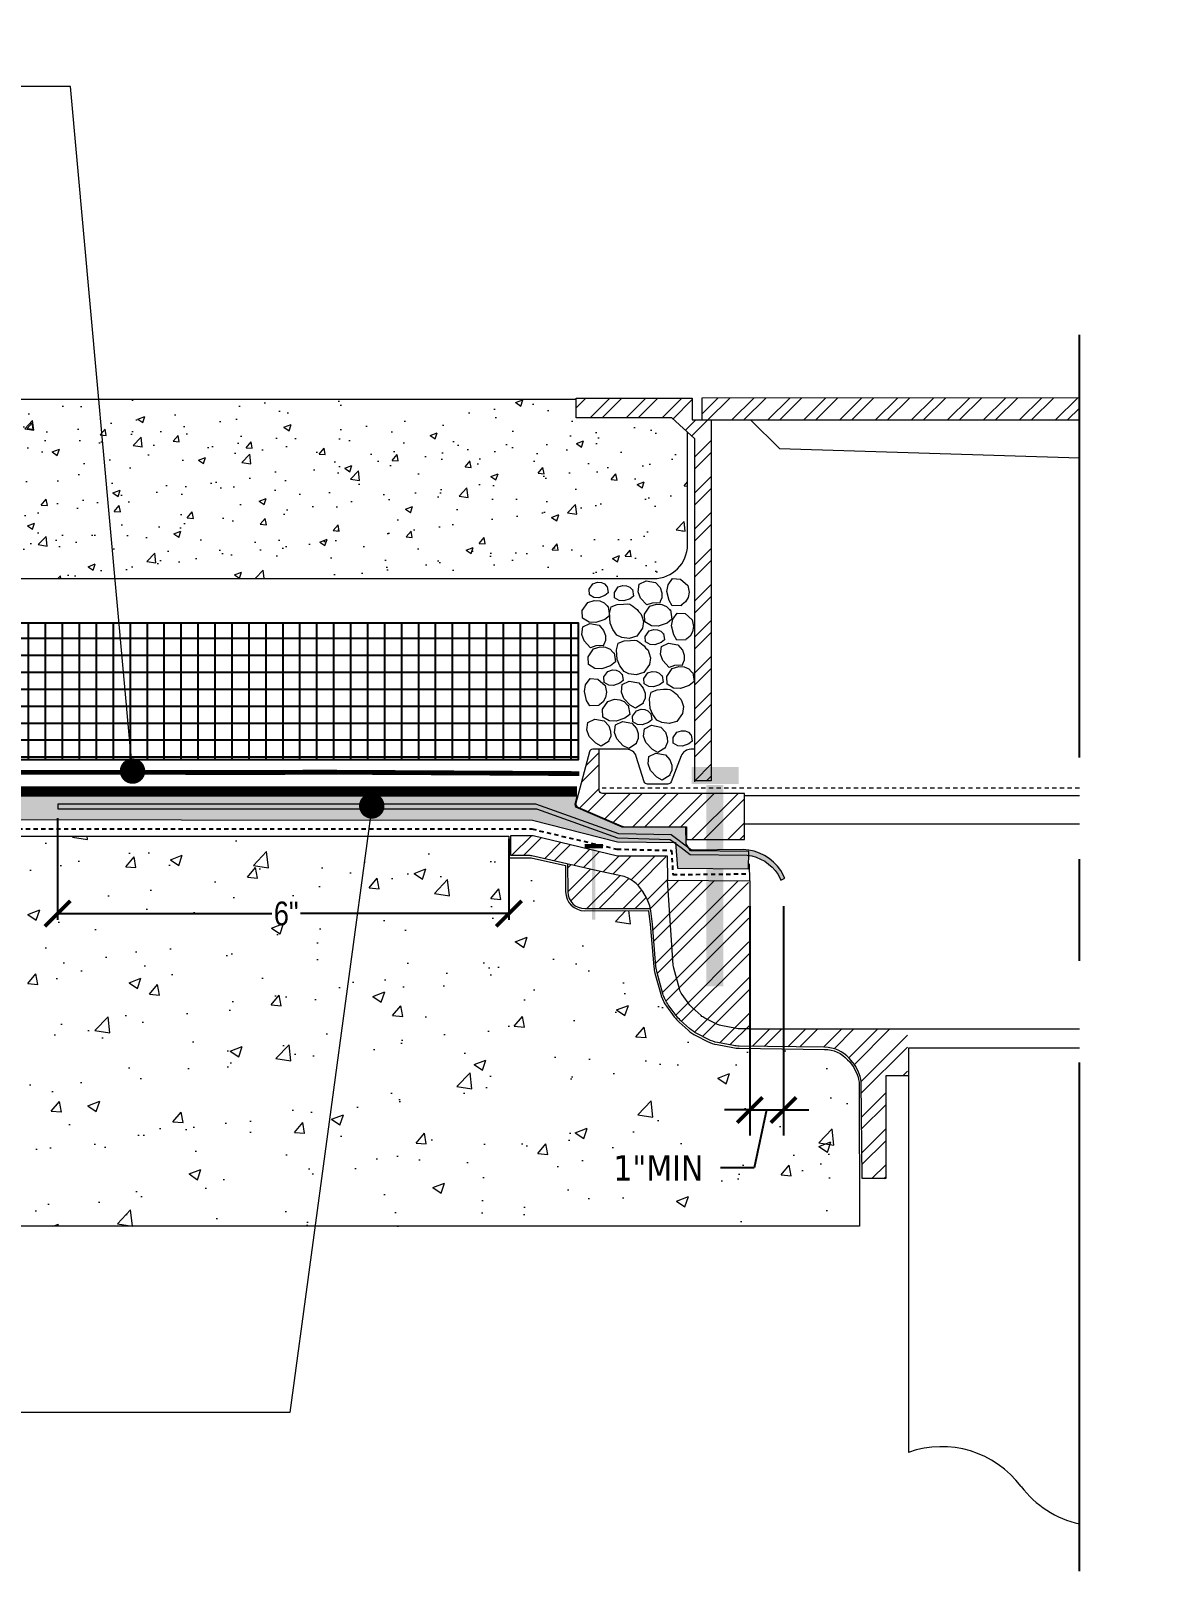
# Model space of a CAD drawing. Header units: feet. Extents: x -240 to 187, y -35 to 11.
# Drawn here: x 26.03 to 59.59, y -34.55 to 10.88 of the extents above; entities that cross this region are included whole.
import ezdxf
from ezdxf import colors
from ezdxf.entities.mleader import LeaderData, LeaderLine
from ezdxf.math import Vec2, Vec3

# ---------------------------------------------------------------- set-up
doc = ezdxf.new("R2010")
doc.units = ezdxf.units.FT
doc.header["$MEASUREMENT"] = 0
for name, pattern in [('CENTERX2', [23.999999999999993, 14.999999999999998, -2.9999999999999996, 2.9999999999999973, -3.0000000000000018]), ('Dashed - Dense', [0.8, 0.5000000000000001, -0.3]), ('DASHED2', [0.18749999999999997, 0.125, -0.06249999999999998])]:
    doc.linetypes.add(name, pattern=pattern)
for name, color, linetype, lineweight in [('00 Masonry Others', 190, 'Continuous', 0), ('Dimensions', 20, 'Continuous', 0), ('Others', 190, 'Continuous', 0), ('RAM HDR 327', 63, 'Continuous', 0), ('RT-250 HRA SYSTEM LIQUID', 241, 'Continuous', 0), ('RT-250 HRA SYSTEM MESH', 3, 'Continuous', 0), ('Text', 20, 'Continuous', 0)]:
    doc.layers.add(name, color=color, linetype=linetype, lineweight=lineweight)
for name, color, linetype in [('Insulation Border', 8, 'Continuous'), ('Insulation Foam', 9, 'Continuous'), ('Primer', 32, 'DASHED2')]:
    doc.layers.add(name, color=color, linetype=linetype)
doc.layers.add('Protection Course', color=99, linetype='Dashed - Dense', lineweight=0, true_color=0x216123)
doc.styles.add('Annotative', font='tahoma.ttf')
doc.styles.get("Standard").update_dxf_attribs({"font": 'ARIALN.TTF'})
doc.dimstyles.new('Annotative', dxfattribs={"dimscale": 0, "dimtxt": 0.09375, "dimasz": 0.09375, "dimexe": 0.09375, "dimexo": 0.09375, "dimgap": 0.0625, "dimtad": 0, "dimtih": 1, "dimtoh": 1, "dimlfac": -1, "dimzin": 3, "dimdsep": 46, "dimlunit": 4, "dimtxsty": 'Annotative', "dimblk": 'ARCHTICK', "dimcen": 0.09, "dimclrd": 256, "dimclre": 256, "dimclrt": 256, "dimadec": 0, "dimazin": 2, "dimtfac": 1, "dimtix": 1, "dimtofl": 0, "dimtmove": 1, "dimatfit": 1, "dimldrblk": 'CLOSEDBLANK', "dimfxl": 1, "dimtfill": 1, "dimtolj": 1, "dimtzin": 0, "dimarcsym": 0})
doc.dimstyles.get("Standard").update_dxf_attribs({"dimtxt": 0.18, "dimasz": 0.18, "dimexe": 0.18, "dimexo": 0.0625, "dimgap": 0.09, "dimtad": 0, "dimtih": 1, "dimtoh": 1, "dimdec": 4, "dimzin": 0, "dimdsep": 46, "dimtxsty": 'Standard', "dimcen": 0.09, "dimadec": 0, "dimazin": 0, "dimtfac": 1, "dimtdec": 4, "dimtofl": 0, "dimtmove": 0, "dimatfit": 3, "dimfxl": 1, "dimtolj": 1, "dimtzin": 0, "dimarcsym": 0})
pattern_1 = [(45, (-701.7235912564386, 216.65009524297602), (-0.5303300858899107, 0.5303300858899107), []), (45, (-701.3700378664386, 216.65009524297602), (-0.5303300858899107, 0.5303300858899107), [])]
pattern_2 = [(45, (-723.4830061286905, 147.75535662064567), (-0.5303300858899107, 0.5303300858899107), []), (45, (-723.1294527386905, 147.75535662064567), (-0.5303300858899107, 0.5303300858899107), [])]

# ---------------------------------------------------------------- blocks, each defined once
blk = doc.blocks.new('_Dot')
at = {"color": 0, "linetype": 'ByBlock', "lineweight": -2}
blk.add_line((-0.5, 0), (-1, 0), dxfattribs=at)
at = {"color": 0, "linetype": 'ByBlock', "const_width": 0.5}
blk.add_lwpolyline([(-0.25, 0, 1), (0.25, 0, 1)], format="xyb", close=True, dxfattribs=at)
blk = doc.blocks.new('_ArchTick')
at = {"color": 0, "linetype": 'ByBlock', "const_width": 0.15}
blk.add_lwpolyline([(-0.5, -0.5), (0.5, 0.5)], dxfattribs=at)
blk = doc.blocks.new('*D79')
at = {"layer": 'Defpoints', "color": 0, "transparency": 16777216}
for p in [(47.22300972549215, -14.186635102682416), (48.21686667582412, -14.186089827139298), (48.21686667582412, -20.948941644172905)]:
    blk.add_point(p, dxfattribs=at)
at = {"layer": 'Dimensions', "lineweight": -2, "transparency": 16777216}
for p, q in [((47.22300972549215, -14.936635102682416), (47.22300972549215, -21.698941644172905)), ((48.21686667582412, -14.936089827139298), (48.21686667582412, -21.698941644172905)), ((47.22300972549215, -20.948941644172905), (46.47300972549215, -20.948941644172905)), ((47.22300972549215, -20.948941644172905), (48.21686667582412, -20.948941644172905)), ((47.719938200658135, -20.948941644172905), (47.356115639760674, -22.65974681276974)), ((48.21686667582412, -20.948941644172905), (48.96686667582412, -20.948941644172905)), ((47.356115639760674, -22.65974681276974), (46.356115639760674, -22.65974681276974))]:
    blk.add_line(p, q, dxfattribs=at)
at = {"layer": 'Dimensions', "lineweight": -2, "transparency": 16777216, "xscale": 0.75, "yscale": 0.75, "zscale": 0.75}
blk.add_blockref('_ArchTick', (47.22300972549215, -20.948941644172905), dxfattribs=at)
at = {"layer": 'Dimensions', "lineweight": -2, "transparency": 16777216, "xscale": 0.75, "yscale": 0.75, "zscale": 0.75, "rotation": 180}
blk.add_blockref('_ArchTick', (48.21686667582412, -20.948941644172905), dxfattribs=at)
at = {"layer": 'Dimensions', "transparency": 16777216, "insert": (44.5283789036962, -22.65974681276974), "char_height": 0.75, "attachment_point": 5, "style": 'Annotative', "bg_fill": 3, "box_fill_scale": 1.25, "bg_fill_color": 9, "bg_fill_true_color": 13158600, "bg_fill_transparency": 0}
blk.add_mtext('\\A1;1"MIN', dxfattribs=at)
blk = doc.blocks.new('_ClosedBlank')
at = {"color": 0, "linetype": 'ByBlock', "lineweight": -2}
for p, q in [((-1, 0.1666666666666666), (0, 0)), ((-1, 0.1666666666666666), (-1, -0.1666666666666666)), ((0, 0), (-1, -0.1666666666666666))]:
    blk.add_line(p, q, dxfattribs=at)
blk = doc.blocks.new('*D78')
at = {"layer": 'Defpoints', "color": 0, "transparency": 16777216}
for p in [(26.816533082257365, -12.279712361982078), (40.12056818848805, -12.892479109131258), (40.12056818848805, -15.157789563797891)]:
    blk.add_point(p, dxfattribs=at)
at = {"layer": 'Dimensions', "color": 0, "lineweight": -2, "transparency": 16777216}
for p, q in [((26.816533082257365, -12.342212361982078), (26.816533082257365, -15.337789563797891)), ((40.12056818848805, -12.954979109131258), (40.12056818848805, -15.337789563797891)), ((26.816533082257365, -15.157789563797891), (33.132584088596296, -15.157789563797891)), ((40.12056818848805, -15.157789563797891), (33.97677235599057, -15.157789563797891))]:
    blk.add_line(p, q, dxfattribs=at)
at = {"layer": 'Dimensions', "color": 0, "lineweight": -2, "transparency": 16777216, "xscale": 0.75, "yscale": 0.75, "zscale": 0.75, "rotation": 180}
blk.add_blockref('_ArchTick', (26.816533082257365, -15.157789563797891), dxfattribs=at)
at = {"layer": 'Dimensions', "color": 0, "lineweight": -2, "transparency": 16777216, "xscale": 0.75, "yscale": 0.75, "zscale": 0.75}
blk.add_blockref('_ArchTick', (40.12056818848805, -15.157789563797891), dxfattribs=at)
at = {"layer": 'Dimensions', "color": 0, "transparency": 16777216, "insert": (33.55467822229343, -15.157789563797891), "char_height": 0.7, "attachment_point": 5}
blk.add_mtext('\\A1;6"', dxfattribs=at)

msp = doc.modelspace()

# ---------------------------------------------------------------- hatches: boundary and pattern name
at = {"layer": '00 Masonry Others'}
h = msp.add_hatch(dxfattribs=at)
h.set_pattern_fill('CONCRETE_C', color=256, scale=0.3, pattern_type=2)
h.set_pattern_definition([(49.99999999999999, (-701.7235912564386, 144.95139934575354), (2.1517805478022605, -0.1882564049477853), [0.22499999999999998, -2.475]), (355, (-701.7235912564386, 144.95139934575354), (-0.416254000839, 2.2565764011000353), [0.18, -1.9799999999999998]), (100.4514, (-701.5442762164386, 144.93571132575357), (1.7355281451420648, 2.0683186261828608), [0.19122057, -2.1034263359999996]), (46.184200000000004, (-701.7235912564386, 145.55139934575357), (3.201723145876933, -0.4965570429870542), [0.33749999999999997, -3.7125]), (96.63560000000001, (-701.4567810214386, 145.51001942475355), (2.80398811664611, 2.922353612701325), [0.28683086399999996, -3.1551389999999997]), (351.1842, (-701.7235912564386, 145.55139934575357), (2.8039858354008813, 2.9223558027759737), [0.27, -2.97]), (21, (-701.4235912564386, 145.40139934575356), (1.7907211563553849, -1.2078566719960164), [0.22499999999999998, -2.475]), (326.00000000000006, (-701.4235912564386, 145.40139934575356), (0.7299459957647452, 2.175450135140559), [0.18, -1.9799999999999998]), (71.4514, (-701.2743645574386, 145.30074452775355), (2.5206678857444698, 0.9675914901298571), [0.19122057, -2.1034263359999996]), (37.5, (-701.7235912564386, 144.95139934575354), (0.036479565951872, 0.9986815614939344), [0, -1.9559999999999997, 0, -2.01, 0, -1.9874999999999998]), (7.5, (-701.7235912564386, 144.95139934575354), (0.7892086123264458, 1.1832351356470807), [0, -1.146, 0, -1.911, 0, -0.7575]), (327.5, (-702.3925912564385, 144.95139934575354), (1.601467308517227, -0.06766461520313927), [0, -0.75, 0, -2.34, 0, -3.105]), (317.5, (-702.6925912564386, 144.95139934575354), (1.7495585080271587, 0.30031494699695316), [0, -0.975, 0, -1.5539999999999998, 0, -2.2049999999999996])])
h.paths.add_polyline_path([(19.897106077862645, -5.279730324406486), (19.535558295721557, 1.4210854715202004e-14), (-0.019306636122792042, 1.4210854715202004e-14), (-0.019306636122792042, -5.279730324406486)])
h.paths.add_polyline_path([(24.34098673010749, 1.4210854715202004e-14), (19.535558295721557, 1.4210854715202004e-14), (19.897106077862645, -5.279730324406486), (24.767958169534495, -5.279730324406486)])
h.paths.add_polyline_path([(28.031984391545166, 1.4210854715202004e-14), (24.34098673010749, 1.4210854715202004e-14), (24.767958169534495, -5.279730324406486), (28.510096938367838, -5.279730324406486)])
h.paths.add_polyline_path([(28.510096938367838, -5.279730324406486), (35.43812883364944, -5.279730324406486), (34.93422144409544, 1.4210854715202004e-14), (28.031984391545166, 1.4210854715202004e-14)])
edge = h.paths.add_edge_path()
edge.add_arc((44.38705937863119, -4.279730324406486), 1, 270, 360)
edge.add_line((45.38705937863119, -4.279730324406486), (45.38705937863119, -0.9569593028740258))
edge.add_line((45.38705937863119, -0.9569593028740258), (44.92916190814117, -0.5343724802919354))
edge.add_line((44.92916190814117, -0.5343724802919354), (42.102604148776436, -0.5343724802919354))
edge.add_line((42.102604148776436, -0.5343724802919354), (42.102604148776436, 1.4210854715202004e-14))
edge.add_line((42.102604148776436, 1.4210854715202004e-14), (34.93422144409544, 1.4210854715202004e-14))
edge.add_line((34.93422144409544, 1.4210854715202004e-14), (35.43812883364944, -5.279730324406486))
edge.add_line((35.43812883364944, -5.279730324406486), (44.38705937863119, -5.279730324406486))
h = msp.add_hatch(dxfattribs=at)
h.set_pattern_fill('ANSI32', color=256, scale=2)
h.set_pattern_definition(pattern_2)
h.paths.add_polyline_path([(45.5279356047356, 0.04397891983536795), (42.102604148776436, 0.04397891983536795), (42.102604148776436, -0.5343724802919354), (44.92916190814117, -0.5343724802919354), (45.601252168480414, -1.1546346697755183), (45.601252168480414, -11.244017808382054), (46.08353875790249, -11.244017808382054), (46.08353875790249, -0.6016541360895502), (45.805737181319046, -0.6016541360895502), (45.5279356047356, -0.6016541360895502)])
h = msp.add_hatch(dxfattribs=at)
h.set_pattern_fill('ANSI32', color=256, scale=2)
h.set_pattern_definition(pattern_2)
h.paths.add_polyline_path([(56.94286089754337, 0.05610501755360531), (45.81268462980438, 0.04397891983536795), (45.805737181319046, -0.6016541360895502), (56.94286089754337, -0.6016541360895502)])
h = msp.add_hatch(dxfattribs=at)
h.set_pattern_fill('ANSI32', color=256, scale=2)
h.set_pattern_definition(pattern_1)
h.paths.add_polyline_path([(47.069992137415056, -11.613463370467784), (42.88257572979853, -11.613463370467784, -0.414213562373095), (42.78257572979851, -11.513463370467761), (42.78257572979851, -10.311460167100435), (42.593001260687856, -10.311460167100435, 0.34112685188584724), (42.49625522633369, -10.38615789770158), (42.099242614159834, -11.904179669225769, 0.3703336992242552), (42.15631984301331, -12.021277286383324), (43.43065064844836, -12.571971652695183, 0.10233148209898187), (43.54965706495045, -12.596585609418966), (45.355021628140776, -12.596585609418966), (45.355021628140776, -12.977446227296227), (47.069992137415056, -12.977446227296227)])
at = {"layer": '00 Masonry Others', "linetype": 'Continuous'}
for points in [[(45.5094476292295, -10.836341747823482), (45.5094476292295, -11.335579185533717), (46.89873706063804, -11.335579185533717), (46.89873706063804, -10.836341747823482)], [(46.445906066983525, -11.36961999636246), (45.946668629273745, -11.36961999636246), (45.946668629273745, -17.298161803933894), (46.445906066983525, -17.298161803933894)], [(42.350787693275265, -13.103433576590746), (42.350787693275265, -13.228454759209043), (42.899094268899034, -13.228454759209043), (42.899094268899034, -13.103433576590746)], [(42.673186352539005, -13.241889541044273), (42.57273517655699, -13.241889541044273), (42.57273517655699, -15.339292895228922), (42.673186352539005, -15.339292895228922)]]:
    msp.add_hatch(color=256, dxfattribs=at).paths.add_polyline_path(points)
at = {"layer": '00 Masonry Others'}
h = msp.add_hatch(dxfattribs=at)
h.set_pattern_fill('CONCRETE_C', color=256, scale=0.5, pattern_type=2)
h.set_pattern_definition([(49.99999999999999, (-701.7235912564386, 216.65009524297602), (3.5863009130037673, -0.31376067491297555), [0.375, -4.125]), (355, (-701.7235912564386, 216.65009524297602), (-0.693756668065, 3.760960668500059), [0.3, -3.3]), (100.4514, (-701.4247328564386, 216.62394854297605), (2.892546908570108, 3.447197710304768), [0.31870095000000004, -3.50571056]), (46.184200000000004, (-701.7235912564386, 217.65009524297602), (5.336205243128222, -0.8275950716450904), [0.5625, -6.1875]), (96.63560000000001, (-701.2789075314386, 217.58112870797603), (4.673313527743517, 4.870589354502209), [0.47805144, -5.258565]), (351.1842, (-701.7235912564386, 217.65009524297602), (4.673309725668136, 4.870593004626623), [0.45, -4.95]), (21, (-701.2235912564386, 217.40009524297602), (2.9845352605923083, -2.013094453326694), [0.375, -4.125]), (326.00000000000006, (-701.2235912564386, 217.40009524297602), (1.2165766596079086, 3.625750225234265), [0.3, -3.3]), (71.4514, (-700.9748800914385, 217.23233721297603), (4.20111314290745, 1.612652483549762), [0.31870095000000004, -3.50571056]), (37.5, (-701.7235912564386, 216.65009524297602), (0.060799276586453344, 1.6644692691565575), [0, -3.26, 0, -3.35, 0, -3.3125]), (7.5, (-701.7235912564386, 216.65009524297602), (1.315347687210743, 1.9720585594118012), [0, -1.91, 0, -3.185, 0, -1.2625]), (327.5, (-702.8385912564386, 216.65009524297602), (2.669112180862045, -0.11277435867189878), [0, -1.25, 0, -3.9, 0, -5.175]), (317.5, (-703.3385912564386, 216.65009524297602), (2.915930846711931, 0.5005249116615886), [0, -1.625, 0, -2.59, 0, -3.675])])
h.paths.add_polyline_path([(19.490845384486988, -12.878242781912334), (18.816037960184644, -12.0972280632095), (0.008062859406660294, -12.0972280632095), (-0.04796925852974354, -24.37853687536561), (50.45822958891438, -24.37853687536561), (50.445471482796165, -20.128514785540137, 0.08171892325957406), (50.36006861115595, -19.83666699563331, 0.10772833877781496), (50.14041022568383, -19.50367108558042, 0.2210291686626953), (49.428856156362464, -19.161835285168237), (46.912456565782264, -19.129655095722498, -0.04367430449763868), (46.727946841157916, -19.111127346985942), (46.26013824781174, -19.02243185294881, -0.07074733412131476), (45.976702435833246, -18.92578073029359), (45.63612028914733, -18.752822726860984, -0.06600884274685138), (45.405640752097995, -18.59456093876558), (45.141781874688355, -18.356739007547276, -0.05052024651392303), (44.99782408665916, -18.197901476523572), (44.767646146225495, -17.885723095183597, -0.09214750327573296), (44.59802864177561, -17.535987338139137), (44.42821289940699, -16.917080163135708, -0.04568610063482099), (44.39416273252934, -16.726147828950012), (44.28711363838238, -15.471989299392774), (44.24129921281475, -15.085966952669049, 0.0052722859515024504), (44.23876496980802, -15.06638089410528), (42.35845960939079, -15.073807553287182, -0.41300989353520073), (41.79342311429127, -14.515517115041535), (41.78719592450307, -13.743027340432192), (40.78116874935521, -13.515535820150571, 0.05565445603326369), (40.75106341044811, -13.512174415953965), (40.117809955139705, -13.512174415953993), (40.120196333258605, -12.878242781912363)])
h = msp.add_hatch(dxfattribs=at)
h.set_pattern_fill('ANSI32', color=256, scale=2)
h.set_pattern_definition([(45, (-736.6244529438175, 217.35782220926149), (-0.5303300858899107, 0.5303300858899107), []), (45, (-736.2708995538175, 217.35782220926149), (-0.5303300858899107, 0.5303300858899107), [])])
h.paths.add_polyline_path([(44.7504239878881, -13.457757451344136), (43.323465159607395, -13.457757451344136), (40.83835681265032, -12.856088373375584, 0.06034719702284406), (40.790583044802474, -12.850473646739843), (40.180197709287995, -12.852645091466897), (40.1811645345922, -13.448669525618229), (40.751063410448296, -13.448669525618229, -0.05565445603325234), (40.79517537750871, -13.45359483642956), (42.733484681707296, -13.891902012697741), (43.416856013473875, -14.039371014231975, -0.20979271770669558), (44.068173668118106, -14.510401092105624), (44.17358913531939, -14.689869918648341, -0.10360679283291388), (44.30436151670324, -15.07848250714217), (44.350194170278655, -15.464658439079344), (44.457437419767416, -16.720745509865807, 0.045686100650675354), (44.48945435470853, -16.9002767334528), (44.65927009707718, -17.519183908456156, 0.09214750327568087), (44.81875925974225, -17.848035952506294), (45.04893720017526, -18.16021433384553, 0.05052024651393346), (45.1842988607915, -18.309567225841775), (45.44815773820176, -18.547389157060607, 0.06600884274684961), (45.66487468905325, -18.696200685369988), (46.005456835739096, -18.86915868880253, 0.07074733412131438), (46.27196789229754, -18.96003849907281), (46.739776485643574, -19.048733993109906, 0.04367430449764144), (46.91326861182097, -19.06615539747291), (49.42966820240122, -19.098335586918623, -0.2068010650853719), (50.1537946467688, -19.4222668707355), (50.216586455954484, -19.490718098658462, -0.07377032236178117), (50.38109400671294, -19.733761718052946), (50.41731326160402, -19.80917297643576, -0.0817189232594497), (50.50850740747694, -20.12081132552545), (50.535100977067486, -22.97121721645361), (51.2293184579637, -22.97121721645361), (51.2293184579637, -19.939226762887287), (51.87574187638688, -19.939226762887287), (51.87574187638688, -18.5590027687649), (47.220619573564136, -18.5590027687649), (47.22037188758463, -18.52867259579422), (46.921156008146, -18.55517219813241, -0.04367430449759824), (46.83561466646154, -18.546582469387502), (46.367806073115275, -18.457886975350405, -0.0707473341213453), (46.23640118544597, -18.41307813546895), (45.89581903876012, -18.240120132036324, -0.06600884274681912), (45.788965435947716, -18.166747708340793), (45.52510655853803, -17.928925777122473, -0.05052024651393316), (45.458365673421895, -17.855286430788382), (45.228187732988204, -17.54310804944835, -0.09214750327575616), (45.14955063712023, -17.380965561004402), (44.9797348947518, -16.76205838600127, -0.045686100650381437), (44.96394875141584, -16.673539430828683)])
h.paths.add_polyline_path([(47.18497336855819, -14.193977482473159), (44.79761724365085, -14.168509773126047), (44.96394875141584, -16.673539430828683, 0.0456861006503742), (44.9797348947518, -16.76205838600127), (45.14955063712023, -17.380965561004402, 0.09214750327575591), (45.228187732988204, -17.54310804944835), (45.458365673421895, -17.855286430788382, 0.05052024651393203), (45.52510655853803, -17.928925777122473), (45.788965435947716, -18.166747708340793, 0.0660088427468185), (45.89581903876012, -18.240120132036324), (46.23640118544597, -18.41307813546895, 0.07074733412134616), (46.367806073115275, -18.457886975350405), (46.83561466646154, -18.546582469387502, 0.04367430449759872), (46.921156008146, -18.55517219813241), (47.22037188758463, -18.52867259579422)], flags=17)
h = msp.add_hatch(dxfattribs=at)
h.set_pattern_fill('ANSI32', color=256, scale=2)
h.set_pattern_definition(pattern_1)
h.paths.add_polyline_path([(42.733484681707296, -13.891902012697741), (41.849618680792446, -13.692034628157367), (41.85625284986202, -14.515010632366117, 0.41300989353521944), (42.358211444085484, -15.01097626641048), (44.29252912190688, -15.003336274287435, 0.08441549628561038), (44.17358913531939, -14.689869918648341), (44.06817366811814, -14.510401092105626, 0.20979271770669586), (43.4168560134739, -14.039371014231978)])
at = {"layer": 'Insulation Foam'}
h = msp.add_hatch(dxfattribs=at)
h.set_pattern_fill('NET', color=256, scale=4)
h.set_pattern_definition([(0, (-739.5390807652022, -30.03756702322515), (0, 0.5), []), (90, (-739.5390807652022, -30.03756702322515), (-0.5, 3.061616997868383e-17), [])])
h.paths.add_polyline_path([(-0.02257053809557874, -6.579316353625572), (-0.02257053809557874, -10.622716678531575), (42.15963583440487, -10.622716678531575), (42.15963583440487, -6.579316353625572)])
at = {"layer": 'RAM HDR 327'}
h = msp.add_hatch(color=256, dxfattribs=at)
h.dxf.hatch_style = 1
edge = h.paths.add_edge_path()
edge.add_line((40.93903232295793, -12.066068210393937), (43.32669807626257, -12.920198127873377))
edge.add_line((43.32669807626257, -12.920198127873377), (44.87694355277995, -12.970906565931259))
edge.add_line((44.87694355277995, -12.970906565931259), (45.19964030797178, -13.212787269188524))
edge.add_line((45.19964030797178, -13.212787269188524), (45.46501015813169, -13.414040430022382))
edge.add_line((45.46501015813169, -13.414040430022382), (47.14235333856209, -13.432560837917649))
edge.add_arc((46.99131049415769, -14.695224075203996), 1.271665204226415, 32.95988214394157, 83.17855362492747, ccw=False)
edge.add_line((48.058303361381945, -14.003372492179992), (48.139553816414036, -14.174279680797085))
edge.add_line((48.139553816414036, -14.174279680797085), (48.25293817495981, -14.115957810056884))
edge.add_line((48.25293817495981, -14.115957810056884), (48.14229430617229, -13.890475081765075))
edge.add_arc((46.986827696268506, -14.653670231909771), 1.3847634902057921, 33.44508834567236, 88.31225559326111)
edge.add_line((47.027612355862175, -13.269507475818997), (45.500424041680844, -13.288454178162269))
edge.add_line((45.500424041680844, -13.288454178162269), (44.90099775214526, -12.835168654205049))
edge.add_line((44.90099775214526, -12.835168654205049), (43.36435718365442, -12.803241181116377))
edge.add_line((43.36435718365442, -12.803241181116377), (40.91879371965729, -11.931839525570908))
edge.add_line((40.91879371965729, -11.931839525570908), (26.818494426814823, -11.931839525570908))
edge.add_line((26.818494426814823, -11.931839525570908), (26.82144923285682, -12.066068210393937))
edge.add_line((26.82144923285682, -12.066068210393937), (40.93903232295793, -12.066068210393937))
at = {"layer": 'RT-250 HRA SYSTEM LIQUID'}
h = msp.add_hatch(color=256, dxfattribs=at)
h.dxf.hatch_style = 1
h.paths.add_polyline_path([(42.09490513720061, -12.018343865459414), (42.07064390282426, -11.926952379260442), (42.13559024110941, -11.69021124117397), (19.485101875264036, -11.692564947928972), (20.112886513087915, -12.385047016691132), (40.8146850744572, -12.401554681527713), (43.32563565975647, -13.042933164382688), (45.03017670275335, -13.064990079451476), (45.08974830317334, -13.81589654185153), (47.188301490395816, -13.833142961363237), (47.19422650552747, -13.325598676264221), (45.47335148977959, -13.311019174344423), (45.34573075004732, -13.100020795312943), (45.34137211822576, -12.60663311142524), (43.459581863919766, -12.604029628939756)])

# ---------------------------------------------------------------- linework, layer by layer
at = {"linetype": 'CENTERX2'}
msp.add_line((56.94286089754337, -34.549794647010444), (56.94286089754337, 1.9110491684735536), dxfattribs=at)
at = {"layer": '00 Masonry Others'}
for points in [[(42.102604148776436, 1.4210854715202004e-14), (-0.019306636122792042, 1.4210854715202004e-14), (-0.019306636122792042, -5.279730324406486), (44.38705937863119, -5.279730324406486, 0.41421356237309503), (45.38705937863119, -4.279730324406486), (45.38705937863119, -0.95695930287404)], [(45.601252168480414, -10.311460167100435), (45.4839706700792, -10.311460167100435, 0.30924835752500907), (45.20439383993585, -10.502663126483455), (44.90343540397578, -11.276038992715044, -0.30924835752500346), (44.81024312726129, -11.339773312509337), (44.20882346339624, -11.339773312509337, -0.3274068403445915), (44.11344379281752, -11.26981858568648), (43.877662795469746, -10.521324347569006, 0.3274068403445871), (43.591523783733464, -10.311460167100435), (42.593001260687856, -10.311460167100435, 0.34112685188583325), (42.49625522633369, -10.386157897701608), (42.099242614159834, -11.90417966922574, 0.37033369922425835), (42.15631984301331, -12.021277286383324), (43.43065064844836, -12.571971652695154, 0.10233148209898565), (43.54965706495045, -12.596585609418966), (45.355021628140776, -12.596585609418966), (45.355021628140776, -12.977446227296227), (47.069992137415056, -12.977446227296227), (47.069992137415056, -11.613463370467784), (42.88257572979853, -11.613463370467784, -0.41421356237309503), (42.78257572979851, -11.51346337046779), (42.78257572979851, -10.311460167100435)], [(19.490845384486988, -12.878242781912334), (40.120196333258605, -12.878242781912363), (40.117809955139705, -13.512174415953993), (40.75106341044818, -13.512174415953965, -0.05565445603328038), (40.78116874935529, -13.515535820150589), (41.78719592450307, -13.743027340432192), (41.79342311429127, -14.51551711504139, 0.41300989353517553), (42.35845960939059, -15.073807553287182), (44.23876496980802, -15.06638089410528, -0.0052722859524933436), (44.24129921281519, -15.085966952672734), (44.28711363838238, -15.471989299392774), (44.39416273252368, -16.726147828883782, 0.04568610065065298), (44.428212899407185, -16.91708016313642), (44.59802864177573, -17.53598733813955, 0.09214750327568023), (44.767646146225616, -17.885723095183764), (44.997824086658966, -18.197901476523313, 0.05052024651393389), (45.14178187468815, -18.35673900754709), (45.405640752098066, -18.59456093876564, 0.06600884274683755), (45.63612028914736, -18.752822726860998), (45.976702435833204, -18.925780730293567, 0.07074733412134736), (46.260138247811824, -19.022431852948827), (46.72794684115797, -19.111127346985953, 0.04367430449764598), (46.91245656578235, -19.129655095722498), (49.428856156362485, -19.161835285168237, -0.2068010650853557), (50.10699703029127, -19.46519534832997), (50.169788839477064, -19.53364657625299, -0.07377032236164512), (50.32384935626487, -19.76125573725058), (50.36006861115595, -19.83666699563331, -0.08171892325957338), (50.445471482796165, -20.128514785540133), (50.45822958891438, -24.37853687536561), (-0.047969258529747094, -24.37853687536561)], [(51.90277644865341, -19.939226762887287), (51.2293184579637, -19.939226762887287), (51.2293184579637, -22.97121721645361), (50.535100977067486, -22.97121721645361), (50.50850740747694, -20.12081132552545, 0.08171892325958807), (50.417313261603795, -19.809172976435278), (50.381094006712715, -19.73376171805255, 0.07377032236165088), (50.2165864559546, -19.49071809865852), (50.1537946467688, -19.4222668707355, 0.2068010650853613), (49.42966820240122, -19.098335586918623), (46.91326861182108, -19.06615539747291, -0.04367430449763241), (46.73977648564369, -19.048733993109934), (46.27196789229754, -18.96003849907281, -0.07074733412134045), (46.00545683573898, -18.8691586888025), (45.664874689053136, -18.69620068536993, -0.06600884274683878), (45.448157738201644, -18.54738915706055), (45.18429886079173, -18.309567225842002, -0.0505202465139418), (45.04893720017549, -18.160214333845786), (44.81875925974214, -17.84803595250621, -0.09214750327566086), (44.65927009707718, -17.519183908456128), (44.48945435470853, -16.90027673345297, -0.04568610065065543), (44.457437419767416, -16.720745509866063), (44.350194170278655, -15.464658439079344), (44.30436151670324, -15.078482507142283, 0.10360679283300249), (44.173589135319276, -14.689869918648142), (44.06817366811799, -14.510401092105369, 0.20979271770662272), (43.416856013473875, -14.039371014231975), (42.733484681707296, -13.891902012697741), (40.7951753775086, -13.45359483642953, 0.05565445603325079), (40.75106341044818, -13.448669525618229), (40.1811645345922, -13.448669525618229), (40.180197709287995, -12.852645091466897), (40.79058304480259, -12.850473646739843, -0.060347197022845425), (40.83835681265043, -12.856088373375613), (43.323465159607395, -13.457757451344136), (44.78469335438126, -13.457757451344136), (44.79761724365085, -14.168509773126047), (47.220619573564136, -14.194357747142917), (47.2097477216746, -13.694244411246459)], [(41.849618680792446, -13.692034628157373), (41.85625284986202, -14.515010632366042, 0.4130098935352385), (42.35821144408544, -15.01097626641048), (44.29252912190691, -15.003336274287435)], [(47.22069577274351, -18.5590027687649), (46.921156008146, -18.55517219813241, -0.043674304497634514), (46.835614666461424, -18.546582469387502), (46.367806073115275, -18.457886975350405, -0.07074733412132618), (46.236401185446084, -18.41307813546898), (45.89581903876024, -18.24012013203638, -0.06600884274684499), (45.788965435947716, -18.16674770834082), (45.5251065585378, -17.928925777122302, -0.0505202465139292), (45.45836567342178, -17.855286430788183), (45.22818773298832, -17.54310804944849, -0.09214750327570508), (45.14955063712034, -17.380965561004686), (44.979734894751914, -16.762058386001783, -0.04568610065064719), (44.96394875141584, -16.673539430828683), (44.79761724365085, -14.168509773126047)]]:
    msp.add_lwpolyline(points, format="xyb", dxfattribs=at)
for points in [[(45.601252168480414, -11.271695939781225), (45.601252168480414, -1.1546346697755183), (44.92916190814117, -0.5343724802919354), (42.102604148776436, -0.5343724802919354), (42.102604148776436, 0.04397891983536795), (45.5279356047356, 0.04397891983536795), (45.5279356047356, -0.6016541360895502), (46.08353875790249, -0.6016541360895502), (46.08353875790249, -11.244017808382054), (45.601252168480414, -11.244017808382054)], [(45.81268462980438, 0.04397891983536795), (45.805737181319046, -0.6016541360895502), (56.94286089754337, -0.6016541360895502)], [(56.94286089754337, 0.05610501755360531), (45.81268462980438, 0.04397891983536795)], [(47.241502791355515, -0.5995821216761072), (48.097130030823564, -1.4436369479635545), (56.94286089754337, -1.7202839113669341)], [(56.94286089754337, -11.682569870947177), (47.05187896130951, -11.682569870947177)], [(47.069992137415056, -12.510307712433118), (56.94286089754337, -12.510307712433118)], [(47.220619573564136, -14.194357747142917), (47.220619573564136, -18.5590027687649), (56.94286089754337, -18.5590027687649)], [(56.94286089754337, -19.12753999873074), (51.90277644865341, -19.12753999873074), (51.90277644865341, -31.04533288787796)]]:
    msp.add_lwpolyline(points, dxfattribs=at)
at = {"layer": '00 Masonry Others', "linetype": 'DASHED2'}
msp.add_lwpolyline([(56.94286089754337, -11.45961913726022), (42.80688448030264, -11.45961913726022)], dxfattribs=at)
at = {"layer": 'Insulation Border'}
msp.add_lwpolyline([(-0.02257053809557874, -6.579316353625572), (42.15963583440487, -6.579316353625572), (42.15963583440487, -10.622716678531575), (-0.02257053809557874, -10.622716678531575)], close=True, dxfattribs=at)
at = {"layer": 'Others', "linetype": 'Continuous'}
for points in [[(43.022946227655325, -5.507824810913334), (43.052304230754544, -5.69935119317249), (42.95275042655874, -5.777697240551518), (42.76979626324385, -5.841379253843158), (42.629762082925936, -5.833566285121535), (42.494550015365576, -5.753562850427144), (42.48829543589363, -5.592245726408905), (42.600339570873075, -5.429583756351448), (42.7360380782161, -5.3869416560698795), (42.84758435321464, -5.395548727039355), (42.94104685644106, -5.434927330511059), (43.0012107617888, -5.498666996152494), (43.018367334789104, -5.518692509398122)], [(44.58501274123387, -5.990821158250881), (44.349194503866556, -6.004243216832023), (44.19177899081444, -6.054525118987883), (44.003133057563446, -5.852041289921445), (43.93267555060265, -5.66447836661915), (43.95936816386143, -5.441631618090483), (44.16664951149892, -5.340523358295044), (44.4438386660014, -5.393288321800256), (44.57775669996943, -5.546117118229617), (44.63076474021875, -5.696896220706819), (44.63312845063069, -5.841761930713787), (44.584463041138065, -5.957131458249293), (44.56816794462782, -5.991096007427572)], [(45.21576367732814, -6.068186435554296), (44.93922160639761, -6.080244468689912), (44.84336127947097, -5.926738808664496), (44.78123102348809, -5.6570597022119244), (44.81399449422395, -5.459396692343674), (44.94853434966376, -5.279752053596454), (45.1785993923462, -5.295830405899935), (45.39226976004625, -5.480120781976424), (45.43183178127276, -5.679433419098061), (45.40234853949494, -5.836515972327774), (45.33196271775546, -5.963155212537046), (45.23213247308149, -6.038735449459082), (45.20103823095735, -6.060002063620473)], [(43.76500832933709, -5.601587233157588), (43.79436633243631, -5.793113615416743), (43.694812528240504, -5.871459662795772), (43.511858364925615, -5.935141676087412), (43.3718241846077, -5.927328707365788), (43.23661211704734, -5.847325272671398), (43.2303575375754, -5.686008148653158), (43.34240167255484, -5.523346178595702), (43.478100179897865, -5.480704078314133), (43.58964645489641, -5.489311149283608), (43.68310895812283, -5.528689752755312), (43.743272863470565, -5.592429418396748), (43.76042943647087, -5.612454931642375)], [(43.048643865546524, -6.099179478588255), (43.0905838699739, -6.37278859610133), (42.94836414969416, -6.484711520928485), (42.68700105924438, -6.5756858256308846), (42.48695223021866, -6.564524441742876), (42.293792133703846, -6.45023382075091), (42.28485702017258, -6.219780786439102), (42.44492007014321, -5.9874065434998585), (42.63877508063331, -5.926489257383352), (42.79812690205972, -5.938785073054007), (42.93164476381173, -5.995040220870706), (43.017593200022816, -6.086096886072724), (43.04210259002332, -6.1147047621379755)], [(43.940335993554754, -6.251137391201112), (44.01560746882251, -6.320676424827113), (44.04365854358389, -6.3876160661476575), (44.08998363520027, -6.54187407829572), (44.06296120188415, -6.744507006823412), (43.88814431851108, -6.976510368107128), (43.6668374334929, -7.04414880724228), (43.450674336839256, -7.01397717670217), (43.30796870513757, -6.94216856978268), (43.18399263910442, -6.77906795384682), (43.110221142832074, -6.594928970380025), (43.088703895411754, -6.308841369543032), (43.13610499468405, -6.115985532003819), (43.31356043851679, -6.045692730727822), (43.50200228046663, -6.029138539948391), (43.61654689738782, -6.027269565546973), (43.687404983152646, -6.0328531390052405), (43.77256345634578, -6.088751383124659), (43.87495151621215, -6.167957568068445), (43.90560197016066, -6.1876766595514)], [(44.88349362795225, -6.203023255012155), (44.92543363237962, -6.476632372525202), (44.78321391209988, -6.588555297352414), (44.521850821650105, -6.679529602054785), (44.32180199262439, -6.668368218166776), (44.12864189610957, -6.55407759717481), (44.119706782578305, -6.323624562863003), (44.279769832548936, -6.091250319923731), (44.47362484303903, -6.030333033807253), (44.632976664465446, -6.042628849477907), (44.76649452621746, -6.098883997294607), (44.85244296242854, -6.189940662496625), (44.87695235242904, -6.218548538561876)], [(45.352238298487464, -7.082526463846122), (45.07569622755693, -7.094584496981739), (44.97983590063029, -6.941078836956322), (44.91770564464741, -6.671399730503751), (44.95046911538327, -6.4737367206355), (45.08500897082308, -6.29409208188828), (45.31507401350552, -6.310170434191761), (45.52874438120557, -6.494460810268251), (45.568306402432086, -6.693773447389887), (45.53882316065426, -6.850856000619601), (45.46843733891478, -6.977495240828873), (45.368607094240815, -7.053075477750909), (45.337512852116674, -7.0743420919123)], [(42.92176559760151, -7.252355220483267), (42.685947360234195, -7.265777279064409), (42.52853184718208, -7.316059181220268), (42.339885913931084, -7.1135753521538305), (42.26942840697029, -6.926012428851536), (42.296121020229066, -6.7031656803228685), (42.503402367866556, -6.60205742052743), (42.780591522369036, -6.6548223840326415), (42.914509556337066, -6.807651180462003), (42.96751759658639, -6.958430282939204), (42.96988130699833, -7.1032959929461725), (42.921215897505704, -7.218665520481679), (42.904920800995455, -7.252630069659958)], [(44.67766370746597, -6.89721452818263), (44.707021710565186, -7.088740910441786), (44.60746790636938, -7.167086957820814), (44.42451374305449, -7.230768971112454), (44.28447956273658, -7.222956002390831), (44.14926749517622, -7.14295256769644), (44.143012915704276, -6.981635443678201), (44.25505705068372, -6.818973473620744), (44.39075555802674, -6.7763313733391755), (44.502301833025285, -6.784938444308651), (44.595764336251705, -6.8243170477803545), (44.65592824159944, -6.88805671342179), (44.67308481459975, -6.908082226667418)], [(44.147272937006164, -7.322790240757385), (44.22254441227403, -7.392329274383414), (44.2505954870353, -7.45926891570393), (44.29692057865168, -7.613526927851993), (44.26989814533556, -7.816159856379684), (44.09508126196249, -8.0481632176634), (43.87377437694431, -8.11580165679861), (43.65761128029078, -8.085630026258443), (43.51490564858898, -8.013821419338953), (43.39092958255583, -7.850720803403149), (43.317158086283484, -7.666581819936297), (43.295640838863164, -7.380494219099361), (43.34304193813546, -7.187638381560092), (43.52049738196831, -7.117345580284152), (43.70893922391804, -7.100791389504693), (43.823483840839344, -7.098922415103303), (43.894341926604056, -7.10450598856157), (43.97950039979719, -7.160404232680932), (44.08188845966356, -7.239610417624746), (44.11253891361207, -7.259329509107701)], [(45.24178442164771, -7.831976370346027), (45.005966184280396, -7.845398428927169), (44.84855067122828, -7.895680331083028), (44.659904737977286, -7.69319650201659), (44.58944723101649, -7.505633578714296), (44.61613984427527, -7.2827868301856284), (44.82342119191276, -7.18167857039019), (45.10061034641524, -7.234443533895401), (45.23452838038327, -7.3872723303247625), (45.28753642063259, -7.538051432801964), (45.28990013104453, -7.6829171428089325), (45.241234721551905, -7.798286670344439), (45.22493962504166, -7.832251219522718)], [(43.22024648431989, -7.464557317244541), (43.26218648874726, -7.738166434757588), (43.11996676846752, -7.8500893595848), (42.858603678017744, -7.941063664287171), (42.658554848992026, -7.929902280399162), (42.46539475247721, -7.815611659407196), (42.456459638945944, -7.585158625095389), (42.616522688916575, -7.352784382156116), (42.81037769940667, -7.291867096039638), (42.969729520833084, -7.304162911710293), (43.103247382585096, -7.360418059526992), (43.18919581879618, -7.45147472472901), (43.21370520879668, -7.480082600794262)], [(43.458655381685844, -8.09447090311265), (43.48801338478506, -8.285997285371806), (43.388459580589256, -8.364343332750835), (43.20550541727437, -8.428025346042475), (43.065471236956455, -8.420212377320851), (42.930259169396095, -8.340208942626461), (42.92400458992415, -8.178891818608221), (43.036048724903594, -8.016229848550765), (43.17174723224662, -7.973587748269196), (43.28329350724516, -7.982194819238671), (43.37675601047158, -8.021573422710375), (43.43691991581932, -8.08531308835181), (43.454076488819624, -8.105338601597438)], [(44.6357241213542, -8.137090460135695), (44.66508212445342, -8.328616842394851), (44.56552832025761, -8.40696288977388), (44.382574156942724, -8.47064490306552), (44.24253997662481, -8.462831934343896), (44.10732790906445, -8.382828499649506), (44.10107332959251, -8.221511375631266), (44.21311746457195, -8.05884940557381), (44.34881597191497, -8.016207305292241), (44.46036224691352, -8.024814376261716), (44.55382475013994, -8.06419297973342), (44.613988655487674, -8.127932645374855), (44.63114522848798, -8.147958158620483)], [(45.54026530836609, -8.044178467107301), (45.58220531279346, -8.317787584620348), (45.43998559251372, -8.42971050944756), (45.178622502063945, -8.52068481414993), (44.97857367303823, -8.509523430261922), (44.78541357652341, -8.395232809269956), (44.776478462992145, -8.164779774958149), (44.936541512962776, -7.932405532018876), (45.13039652345287, -7.871488245902398), (45.289748344879285, -7.883784061573053), (45.4232662066313, -7.940039209389752), (45.50921464284238, -8.03109587459177), (45.53372403284288, -8.059703750657022)], [(42.78486544054795, -9.017444098185521), (42.508323369617415, -9.029502131321138), (42.412463042690774, -8.875996471295721), (42.350332786707895, -8.60631736484315), (42.38309625744375, -8.4086543549749), (42.517636112883565, -8.22900971622768), (42.747701155566006, -8.24508806853116), (42.96137152326605, -8.42937844460765), (43.00093354449257, -8.628691081729286), (42.97145030271474, -8.785773634959), (42.901064480975265, -8.912412875168272), (42.8012342363013, -8.987993112090308), (42.77013999417716, -9.009259726251699)], [(44.08970694112986, -8.95000962265702), (43.856243499056745, -9.098723221137405), (43.696473190710435, -9.013713583393994), (43.50782725745944, -8.811229754327613), (43.43736975049865, -8.62366683102529), (43.46406236375742, -8.400820082496622), (43.67134371139491, -8.299711822701184), (43.94853286589739, -8.352476786206395), (44.08245089986542, -8.505305582635756), (44.135458940114745, -8.656084685112958), (44.13782265052669, -8.800950395119898), (44.08915724103406, -8.916319922655404), (44.07286214452381, -8.950284471833712)], [(45.11962974493599, -8.763322823247435), (45.19490122020386, -8.832861856873464), (45.222952294965125, -8.89980149819398), (45.26927738658151, -9.054059510342043), (45.24225495326539, -9.256692438869734), (45.06743806989232, -9.488695800153451), (44.84613118487414, -9.55633423928866), (44.62996808822061, -9.526162608748493), (44.487262456518806, -9.454354001829003), (44.363286390485655, -9.2912533858932), (44.28951489421331, -9.107114402426348), (44.26799764679299, -8.821026801589412), (44.315398746065284, -8.628170964050142), (44.49285418989814, -8.557878162774202), (44.681296031847864, -8.541323971994743), (44.79584064876917, -8.539454997593353), (44.866698734533884, -8.54503857105162), (44.951857207727016, -8.600936815170982), (45.05424526759339, -8.680143000114796), (45.0848957215419, -8.699862091597751)], [(43.64092308413353, -9.011004023814067), (43.68286308856091, -9.284613141327142), (43.54064336828117, -9.396536066154326), (43.279280277831276, -9.487510370856668), (43.07923144880567, -9.476348986968688), (42.88607135229074, -9.36205836597675), (42.87713623875959, -9.131605331664943), (43.03719928873022, -8.899231088725614), (43.231054299220204, -8.838313802609136), (43.3904061206465, -8.850609618279819), (43.52392398239863, -8.906864766096518), (43.60987241860971, -8.997921431298565), (43.63438180861033, -9.026529307363816)], [(43.07392612194894, -10.069669484007406), (42.84046267987583, -10.218383082487762), (42.68069237152963, -10.133373444744407), (42.49204643827852, -9.93088961567797), (42.42158893131773, -9.743326692375646), (42.4482815445765, -9.520479943847008), (42.65556289221399, -9.41937168405154), (42.93275204671659, -9.47213664755678), (43.0666700806845, -9.624965443986113), (43.11967812093383, -9.775744546463315), (43.12204183134577, -9.920610256470312), (43.073376421853254, -10.035979784005818), (43.05708132534289, -10.069944333184068)], [(43.88750756419972, -10.142372979954118), (43.65404412212661, -10.291086578434474), (43.494273813780296, -10.206076940691062), (43.3056278805293, -10.003593111624681), (43.23517037356851, -9.816030188322358), (43.26186298682728, -9.59318343979372), (43.46914433446477, -9.492075179998253), (43.74633348896725, -9.544840143503492), (43.88025152293528, -9.697668939932825), (43.933259563184606, -9.848448042410027), (43.93562327359655, -9.993313752416967), (43.88695786410392, -10.108683279952473), (43.87066276759367, -10.14264782913078)], [(44.30307344923642, -9.25371621886994), (44.33243145233564, -9.445242601129095), (44.232877648139834, -9.523588648508124), (44.049923484824944, -9.587270661799764), (43.90988930450703, -9.57945769307814), (43.77467723694667, -9.49945425838375), (43.76842265747473, -9.33813713436551), (43.88046679245417, -9.175475164308054), (44.016165299797194, -9.132833064026485), (44.12771157479574, -9.14144013499596), (44.22117407802216, -9.180818738467664), (44.281337983369895, -9.2445584041091), (44.2984945563702, -9.264583917354727)], [(44.74481122621137, -10.255121560800106), (44.51134778413825, -10.40383515928049), (44.351577475792055, -10.318825521537107), (44.162931542540946, -10.116341692470698), (44.09247403558015, -9.928778769168375), (44.11916664883893, -9.705932020639708), (44.32644799647642, -9.604823760844269), (44.6036371509789, -9.65758872434948), (44.73755518494693, -9.810417520778842), (44.79056322519625, -9.961196623256043), (44.79292693560819, -10.106062333263012), (44.74426152611568, -10.221431860798518), (44.72796642960532, -10.255396409976797)], [(45.497201516548216, -9.884483249986587), (45.526559519647435, -10.076009632245743), (45.42700571545163, -10.154355679624771), (45.24405155213674, -10.218037692916411), (45.10401737181883, -10.210224724194788), (44.96880530425847, -10.130221289500398), (44.962550724786524, -9.968904165482158), (45.074594859765966, -9.806242195424701), (45.21029336710899, -9.763600095143133), (45.321839642107534, -9.772207166112608), (45.41530214533395, -9.811585769584312), (45.47546605068169, -9.875325435225747), (45.492622623681996, -9.895350948471375)], [(44.87441736192295, -11.072452101484927), (44.640953919849835, -11.221165699965312), (44.481183611503525, -11.1361560622219), (44.29253767825253, -10.93367223315552), (44.222080171291736, -10.746109309853196), (44.24877278455051, -10.523262561324529), (44.456054132188, -10.42215430152909), (44.73324328669048, -10.474919265034302), (44.86716132065851, -10.627748061463663), (44.920169360907835, -10.778527163940865), (44.922533071319776, -10.923392873947805), (44.87386766182715, -11.03876240148331), (44.8575725653169, -11.072726950661618)]]:
    msp.add_lwpolyline(points, close=True, dxfattribs=at)
for centre, radius, start, end in [((52.87806158027081, -33.80987622507787), 2.9315321849180567, 36.94360436775931, 109.43199831368865), ((57.56236951166102, -30.289204606631912), 2.928320369395399, 216.91257795865775, 257.7863490874202)]:
    msp.add_arc(centre, radius, start, end, dxfattribs=at)
at = {"layer": 'Primer'}
msp.add_lwpolyline([(-0.01861655399193296, -11.898900846651017), (19.136024500973463, -11.905698975537675), (19.804431587373756, -12.66214411565214), (40.79832658440205, -12.66214411565214), (43.30351560326267, -13.257152196621504), (44.91328909388153, -13.294166581117665), (44.956188927584435, -14.00643974224748), (47.1189474856817, -13.986571338344206)], dxfattribs=at)
at = {"layer": 'Protection Course', "linetype": 'Dashed - Dense'}
msp.add_lwpolyline([(-0.022048313780260287, -10.98625864615586, 0.1414841496094213, 0.1414841496094213, 0), (33.44829710944339, -10.995664165163234, 0.1414841496094213, 0.1414841496094213, 0), (34.37991977820889, -10.985096996097568, 0.1414841496094213, 0.1414841496094213, 0), (42.20047119991682, -11.029575578095987, 0, 0, 0)], format="xyseb", dxfattribs=at)
at = {"layer": 'RAM HDR 327'}
msp.add_lwpolyline([(48.139553816414036, -14.174279680797085), (48.25293817495981, -14.115957810056884), (48.14229430617229, -13.890475081765075, 0.24408423361614426), (47.027612355862175, -13.269507475818997), (45.500424041680844, -13.288454178162269), (44.90099775214526, -12.835168654205049), (43.36435718365442, -12.803241181116377), (40.91879371965729, -11.931839525570908), (26.818494426814823, -11.931839525570908), (26.82144923285682, -12.066068210393937), (40.93903232295793, -12.066068210393937), (43.32669807626257, -12.920198127873377), (44.87694355277995, -12.970906565931259), (45.19964030797178, -13.212787269188524), (45.46501015813169, -13.414040430022382), (47.14235333856209, -13.432560837917649, -0.22269590335994205), (48.058303361381945, -14.003372492179992), (48.139553816414036, -14.174279680797085)], format="xyb", dxfattribs=at)
at = {"layer": 'RT-250 HRA SYSTEM LIQUID', "const_width": 0.3}
msp.add_lwpolyline([(-0.018771977895312375, -11.549873467695292), (42.13124523001238, -11.552317857400325)], dxfattribs=at)
at = {"layer": 'RT-250 HRA SYSTEM LIQUID'}
msp.add_lwpolyline([(47.188301490395816, -13.833142961363237), (47.19422650552747, -13.325598676264221), (45.47335148977959, -13.311019174344423), (45.34573075004732, -13.100020795312943), (45.34137211822576, -12.60663311142524), (43.459581863919766, -12.604029628939756), (42.09490513720061, -12.018343865459414), (42.07064390282426, -11.926952379260442), (42.13559024110941, -11.69021124117397), (19.485101875264036, -11.692564947928972), (20.112886513087915, -12.385047016691132), (40.8146850744572, -12.401554681527713), (43.32563565975647, -13.042933164382688), (45.03017670275335, -13.064990079451476), (45.08974830317334, -13.81589654185153)], close=True, dxfattribs=at)
at = {"layer": 'RT-250 HRA SYSTEM MESH'}
msp.add_lwpolyline([(-0.018771977895312375, -11.549873467695292), (33.44723249960475, -11.552317857400325)], dxfattribs=at)

# ---------------------------------------------------------------- dimensions: what is measured, and where the dimension line sits
at = {"layer": 'Dimensions'}
dim = msp.add_linear_dim(base=(40.12056818848805, -15.157789563797891), p1=(26.816533082257365, -12.279712361982078), p2=(40.12056818848805, -12.892479109131258), text='6"', dimstyle='Standard', override={"dimtxt": 0.7, "dimasz": 0.75, "dimblk1": 'ArchTick', "dimblk2": 'ArchTick', "dimsah": 1}, dxfattribs=at)
dim.commit()
dim.dimension.update_dxf_attribs({"geometry": '*D78', "text_midpoint": (33.55467822229343, -15.157789563797891), "dimtype": 160})

# ---------------------------------------------------------------- leaders
at = {"layer": 'Text'}
ml = msp.add_multileader_mtext('Standard', dxfattribs=at)
ml.set_content('RAM 203 SBS/ GLASS PROTECTION COURSE', color=256)
ml.set_leader_properties(color=256, lineweight=0)
ml.set_arrow_properties(name='DOT')
ml.build(insert=Vec2(0, 0))
ml.multileader.update_dxf_attribs({"text_left_attachment_type": 2, "text_right_attachment_type": 2, "dogleg_length": 0.36, "arrow_head_size": 0.75, "scale": 12})
ctx = ml.context
ctx.base_point, ctx.scale, ctx.char_height, ctx.arrow_head_size, ctx.landing_gap_size, ctx.plane_origin = Vec3(2.999976873252722, 9.229443258359254), 12, 1.08, 0.75, 0.54, Vec3(2.1049699779734965, -2.8342281334849844)
ctx.left_attachment, ctx.right_attachment, ctx.text_align_type = 2, 2, 2
notes = []
notes.append((ctx, [(1, (1, 1, 0), (27.196200677060688, 9.229443258359254), (-1, 0), 9.531503476386408, [(0, [(29.024005754553173, -10.954753870274985)], 0, [])])]))
ctx.mtext.insert, ctx.mtext.width, ctx.mtext.alignment, ctx.mtext.flow_direction = Vec3(17.124697200674177, 10.697806150582991), 15.900717047923536, 3, 5
ml = msp.add_multileader_mtext('Standard', dxfattribs=at)
ml.set_content('RAM 203 SBS/ GLASS PROTECTION COURSE', color=256)
ml.set_leader_properties(color=256, lineweight=0)
ml.set_arrow_properties(name='DOT')
ml.build(insert=Vec2(0, 0))
ml.multileader.update_dxf_attribs({"text_left_attachment_type": 2, "text_right_attachment_type": 2, "dogleg_length": 0.36, "arrow_head_size": 0.75, "scale": 12})
ctx = ml.context
ctx.base_point, ctx.scale, ctx.char_height, ctx.arrow_head_size, ctx.landing_gap_size, ctx.plane_origin = Vec3(133.14502853161886, 9.349459790219015), 12, 1.08, 0.75, 0.54, Vec3(132.25002163633962, -2.70375140020127)
ctx.left_attachment, ctx.right_attachment, ctx.text_align_type = 2, 2, 2
notes.append((ctx, [(1, (1, 1, 0), (157.34125233542682, 9.349459790219015), (-1, 0), 9.531503476386408, [(0, [(159.1690574129193, -10.82427713699127)], 0, [])])]))
ctx.mtext.insert, ctx.mtext.width, ctx.mtext.alignment, ctx.mtext.flow_direction = Vec3(147.2697488590403, 10.817822682442767), 18.372752883475187, 3, 5
ml = msp.add_multileader_mtext('Standard', dxfattribs=at)
ml.set_content('POLYFELT 125VP', color=256)
ml.set_leader_properties(color=256, lineweight=0)
ml.set_arrow_properties(name='DOT')
ml.build(insert=Vec2(0, 0))
ml.multileader.update_dxf_attribs({"text_left_attachment_type": 2, "text_right_attachment_type": 2, "dogleg_length": 0.36, "arrow_head_size": 0.75, "scale": 12})
ctx = ml.context
ctx.base_point, ctx.scale, ctx.char_height, ctx.arrow_head_size, ctx.landing_gap_size, ctx.plane_origin = Vec3(6.349744949651086, -29.866836879001497), 12, 1.08, 0.75, 0.54, Vec3(2.1049699779734965, 1.0612477336479884)
ctx.left_attachment, ctx.right_attachment, ctx.text_align_type = 2, 2, 2
notes.append((ctx, [(1, (1, 1, 0), (33.66652071483236, -29.866836879001497), (-1, 0), 16.00182351415808, [(0, [(36.07785204570678, -11.982481885393085)], 0, [])])]))
ctx.mtext.insert, ctx.mtext.alignment, ctx.mtext.flow_direction = Vec3(17.124697200674177, -29.30805106726889), 3, 5
ml = msp.add_multileader_mtext('Standard', dxfattribs=at)
ml.set_content('PRIMER', color=256)
ml.set_leader_properties(color=256, lineweight=0)
ml.set_arrow_properties(name='DOT')
ml.build(insert=Vec2(0, 0))
ml.multileader.update_dxf_attribs({"text_left_attachment_type": 2, "text_right_attachment_type": 2, "dogleg_length": 0.36, "arrow_head_size": 0.75, "scale": 12})
ctx = ml.context
ctx.base_point, ctx.scale, ctx.char_height, ctx.arrow_head_size, ctx.landing_gap_size, ctx.plane_origin = Vec3(142.031085830391, -26.18147115142895), 12, 1.08, 0.75, 0.54, Vec3(123.87400951036682, -3.5987427703190065)
ctx.left_attachment, ctx.right_attachment, ctx.text_align_type = 2, 2, 2
notes.append((ctx, [(1, (1, 1, 0), (149.55015968148973, -26.18147115142895), (-1, 0), 1.740410822449352, [(0, [(151.80526579115485, -12.532470749598644)], 0, [])])]))
ctx.mtext.insert, ctx.mtext.width, ctx.mtext.alignment, ctx.mtext.flow_direction = Vec3(147.26974885904042, -25.64147115142896), 21.401262265572225, 3, 5
for ctx, leaders in notes:
    for number, flags, end, landing, length, lines in leaders:
        leader = LeaderData()
        leader.index, (leader.has_last_leader_line, leader.has_dogleg_vector, leader.attachment_direction) = number, flags
        leader.last_leader_point, leader.dogleg_vector, leader.dogleg_length = Vec3(end), Vec3(landing), length
        for number, points, colour, breaks in lines:
            line = LeaderLine()
            line.index, line.vertices, line.color, line.breaks = number, Vec3.list(points), colors.encode_raw_color(colour), breaks
            leader.lines.append(line)
        ctx.leaders.append(leader)

# ---------------------------------------------------------------- next in the draw order: dimensions: what is measured, and where the dimension line sits
at = {"layer": 'Dimensions'}
dim = msp.add_linear_dim(base=(48.21686667582412, -20.948941644172905), p1=(47.22300972549215, -14.186635102682416), p2=(48.21686667582412, -14.186089827139298), text='1"MIN', dimstyle='Annotative', override={"dimscale": 0}, dxfattribs=at)
dim.commit()
dim.dimension.update_dxf_attribs({"geometry": '*D79', "text_midpoint": (45.856115639760674, -22.65974681276974), "dimtype": 160})

doc.saveas('drawing.dxf')
